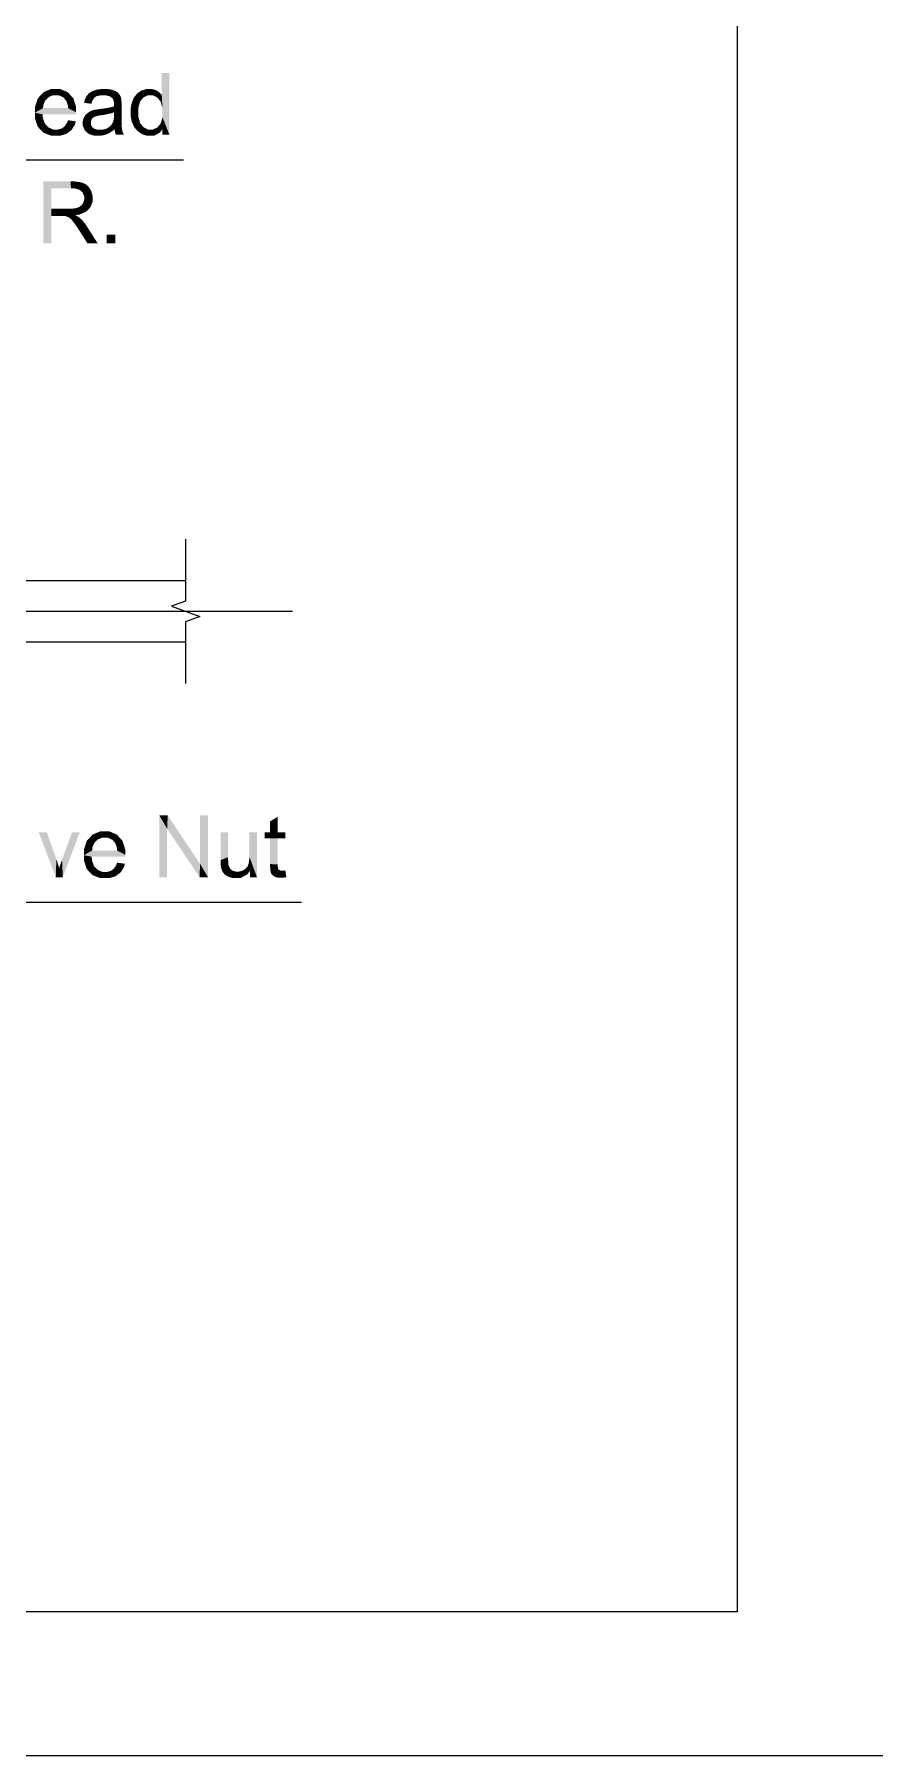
# Model space of a CAD drawing. Header units: millimetres. Extents: x 2 to 579, y 1 to 405.
# Drawn here: x 194.64 to 212.98, y 72.51 to 110.13 of the extents above; entities that cross this region are included whole.
import ezdxf

# ---------------------------------------------------------------- set-up
doc = ezdxf.new("R2010")
doc.units = ezdxf.units.MM
doc.linetypes.add('XKITLINE00', pattern=[0])
doc.layers.add('GraphicObject', color=6, linetype='Continuous', lineweight=0)
doc.layers.add('LinkedObject', color=7, linetype='Continuous', lineweight=0)

# ---------------------------------------------------------------- blocks, each defined once
blk = doc.blocks.new('*A3')
at = {"layer": 'GraphicObject', "color": 3, "linetype": 'XKITLINE00', "lineweight": 0}
blk.add_line((103.15, 72.512), (237.709, 72.512), dxfattribs=at)
blk = doc.blocks.new('*A4')
at = {"layer": 'LinkedObject'}
for points in [[(197.585, 109.283), (197.419, 108.798), (197.419, 109.283)], [(197.585, 109.283), (197.434, 108.507), (197.419, 108.798)], [(197.434, 108.507), (197.585, 109.283), (197.585, 107.933)], [(194.774, 108.797), (194.647, 108.537), (194.711, 108.729)], [(194.874, 108.682), (194.647, 108.537), (194.774, 108.797)], [(195.002, 108.933), (194.774, 108.797), (194.838, 108.865)], [(195.103, 108.933), (194.774, 108.797), (195.002, 108.933)], [(195.047, 108.797), (194.774, 108.797), (195.103, 108.933)], [(194.774, 108.797), (194.913, 108.72), (194.874, 108.682)], [(194.913, 108.72), (194.774, 108.797), (194.952, 108.759)], [(194.952, 108.759), (194.774, 108.797), (195.047, 108.797)], [(195.047, 108.797), (195.103, 108.933), (195.104, 108.797)], [(195.103, 108.933), (195.167, 108.797), (195.104, 108.797)], [(195.361, 108.866), (195.103, 108.933), (195.201, 108.933)], [(195.423, 108.8), (195.103, 108.933), (195.361, 108.866)], [(195.27, 108.749), (195.103, 108.933), (195.423, 108.8)], [(195.167, 108.797), (195.103, 108.933), (195.27, 108.749)], [(195.27, 108.749), (195.423, 108.8), (195.31, 108.701)], [(195.423, 108.8), (195.335, 108.67), (195.31, 108.701)], [(195.335, 108.67), (195.423, 108.8), (195.367, 108.578)], [(195.367, 108.578), (195.423, 108.8), (195.548, 108.545)], [(195.548, 108.545), (195.423, 108.8), (195.486, 108.733)], [(195.795, 108.8), (195.722, 108.632), (195.769, 108.768)], [(195.938, 108.734), (195.722, 108.632), (195.795, 108.8)], [(195.769, 108.768), (195.722, 108.632), (195.733, 108.684)], [(195.897, 108.662), (195.722, 108.632), (195.938, 108.734)], [(195.82, 108.832), (195.994, 108.775), (195.795, 108.8)], [(195.938, 108.734), (195.795, 108.8), (195.966, 108.755)], [(195.966, 108.755), (195.795, 108.8), (195.994, 108.775)], [(195.893, 108.881), (195.994, 108.775), (195.82, 108.832)], [(195.941, 108.899), (195.994, 108.775), (195.893, 108.881)], [(196.1, 108.933), (195.941, 108.899), (195.989, 108.916)], [(196.08, 108.795), (195.941, 108.899), (196.1, 108.933)], [(195.994, 108.775), (195.941, 108.899), (196.08, 108.795)], [(196.08, 108.795), (196.1, 108.933), (196.138, 108.795)], [(196.138, 108.795), (196.1, 108.933), (196.201, 108.795)], [(196.163, 108.933), (196.201, 108.795), (196.1, 108.933)], [(196.327, 108.918), (196.163, 108.933), (196.225, 108.933)], [(196.366, 108.904), (196.163, 108.933), (196.327, 108.918)], [(196.295, 108.767), (196.163, 108.933), (196.366, 108.904)], [(196.201, 108.795), (196.163, 108.933), (196.295, 108.767)], [(196.295, 108.767), (196.366, 108.904), (196.327, 108.739)], [(196.327, 108.739), (196.366, 108.904), (196.35, 108.719)], [(196.366, 108.904), (196.374, 108.647), (196.35, 108.719)], [(196.481, 108.829), (196.374, 108.647), (196.366, 108.904)], [(196.463, 108.852), (196.366, 108.904), (196.405, 108.889)], [(196.481, 108.829), (196.366, 108.904), (196.463, 108.852)], [(196.5, 108.807), (196.374, 108.647), (196.481, 108.829)], [(196.526, 108.751), (196.374, 108.647), (196.5, 108.807)], [(196.533, 108.717), (196.374, 108.647), (196.526, 108.751)], [(196.374, 108.647), (196.533, 108.717), (196.537, 108.695)], [(196.81, 108.746), (196.981, 108.705), (196.786, 108.687)], [(196.786, 108.687), (196.981, 108.705), (196.944, 108.66)], [(196.883, 108.838), (196.981, 108.705), (196.81, 108.746)], [(197.018, 108.75), (196.883, 108.838), (196.932, 108.87)], [(196.981, 108.705), (196.883, 108.838), (197.018, 108.75)], [(196.98, 108.901), (197.11, 108.795), (196.932, 108.87)], [(196.932, 108.87), (197.11, 108.795), (197.018, 108.75)], [(197.089, 108.933), (197.11, 108.795), (196.98, 108.901)], [(197.15, 108.933), (197.11, 108.795), (197.089, 108.933)], [(197.11, 108.795), (197.15, 108.933), (197.166, 108.795)], [(197.15, 108.933), (197.222, 108.795), (197.166, 108.795)], [(197.194, 108.933), (197.222, 108.795), (197.15, 108.933)], [(197.272, 108.914), (197.222, 108.795), (197.194, 108.933)], [(197.307, 108.896), (197.222, 108.795), (197.272, 108.914)], [(197.307, 108.896), (197.318, 108.748), (197.222, 108.795)], [(197.341, 108.877), (197.318, 108.748), (197.307, 108.896)], [(197.397, 108.828), (197.318, 108.748), (197.341, 108.877)], [(197.419, 108.798), (197.318, 108.748), (197.397, 108.828)], [(197.318, 108.748), (197.419, 108.798), (197.356, 108.702)], [(197.356, 108.702), (197.419, 108.798), (197.395, 108.655)], [(197.419, 108.798), (197.434, 108.507), (197.395, 108.655)], [(194.831, 108.58), (194.647, 108.537), (194.874, 108.682)], [(194.647, 108.537), (194.831, 108.58), (194.827, 108.516)], [(194.827, 108.516), (194.647, 108.414), (194.647, 108.537)], [(194.827, 108.516), (195.548, 108.424), (194.647, 108.414)], [(195.548, 108.416), (194.647, 108.414), (195.548, 108.424)], [(195.547, 108.394), (194.647, 108.414), (195.548, 108.416)], [(194.647, 108.414), (194.773, 108.043), (194.647, 108.295)], [(194.822, 108.299), (194.773, 108.043), (194.647, 108.414)], [(194.822, 108.299), (194.647, 108.414), (194.817, 108.38)], [(195.547, 108.38), (194.647, 108.414), (195.547, 108.394)], [(194.817, 108.38), (194.647, 108.414), (195.547, 108.38)], [(195.372, 108.516), (195.548, 108.424), (194.827, 108.516)], [(195.367, 108.578), (195.548, 108.545), (195.372, 108.516)], [(195.548, 108.424), (195.372, 108.516), (195.548, 108.545)], [(195.722, 108.632), (195.897, 108.662), (195.884, 108.61)], [(195.742, 108.352), (195.893, 108.274), (195.726, 108.322)], [(195.785, 108.4), (195.893, 108.274), (195.742, 108.352)], [(195.905, 108.292), (195.785, 108.4), (195.812, 108.417)], [(195.893, 108.274), (195.785, 108.4), (195.905, 108.292)], [(195.838, 108.435), (195.937, 108.319), (195.812, 108.417)], [(195.812, 108.417), (195.937, 108.319), (195.905, 108.292)], [(195.898, 108.463), (195.937, 108.319), (195.838, 108.435)], [(195.931, 108.472), (195.937, 108.319), (195.898, 108.463)], [(195.955, 108.478), (195.98, 108.337), (195.931, 108.472)], [(195.937, 108.319), (195.931, 108.472), (195.959, 108.328)], [(195.959, 108.328), (195.931, 108.472), (195.98, 108.337)], [(196.029, 108.491), (196.052, 108.354), (195.955, 108.478)], [(195.955, 108.478), (196.052, 108.354), (195.98, 108.337)], [(196.078, 108.497), (196.103, 108.361), (196.029, 108.491)], [(196.029, 108.491), (196.103, 108.361), (196.052, 108.354)], [(196.178, 108.509), (196.193, 108.374), (196.078, 108.497)], [(196.078, 108.497), (196.193, 108.374), (196.103, 108.361)], [(196.326, 108.537), (196.374, 108.424), (196.178, 108.509)], [(196.178, 108.509), (196.374, 108.424), (196.193, 108.374)], [(196.193, 108.374), (196.374, 108.424), (196.329, 108.406)], [(196.373, 108.554), (196.374, 108.424), (196.326, 108.537)], [(196.36, 108.226), (196.541, 108.343), (196.541, 108.227)], [(196.373, 108.308), (196.541, 108.343), (196.36, 108.226)], [(196.374, 108.592), (196.537, 108.695), (196.373, 108.571)], [(196.373, 108.571), (196.537, 108.695), (196.373, 108.554)], [(196.373, 108.554), (196.537, 108.695), (196.374, 108.424)], [(196.541, 108.564), (196.373, 108.363), (196.374, 108.424)], [(196.541, 108.343), (196.373, 108.363), (196.541, 108.564)], [(196.541, 108.343), (196.373, 108.308), (196.373, 108.363)], [(196.374, 108.647), (196.537, 108.695), (196.374, 108.597)], [(196.374, 108.597), (196.537, 108.695), (196.374, 108.592)], [(196.541, 108.619), (196.374, 108.424), (196.537, 108.695)], [(196.541, 108.564), (196.374, 108.424), (196.541, 108.619)], [(196.786, 108.687), (196.737, 108.421), (196.761, 108.627)], [(196.944, 108.66), (196.737, 108.421), (196.786, 108.687)], [(196.907, 108.518), (196.737, 108.421), (196.944, 108.66)], [(196.761, 108.627), (196.737, 108.421), (196.737, 108.494)], [(196.737, 108.421), (196.907, 108.518), (196.907, 108.421)], [(196.737, 108.421), (196.907, 108.327), (196.737, 108.346)], [(196.907, 108.327), (196.737, 108.421), (196.907, 108.421)], [(196.737, 108.346), (196.907, 108.327), (196.764, 108.213)], [(197.434, 108.507), (197.585, 107.933), (197.434, 108.407)], [(197.434, 108.407), (197.585, 107.933), (197.434, 108.316)], [(194.647, 108.295), (194.773, 108.043), (194.71, 108.109)], [(194.867, 108.176), (194.773, 108.043), (194.822, 108.299)], [(194.773, 108.043), (194.867, 108.176), (194.835, 107.977)], [(194.908, 108.133), (194.835, 107.977), (194.867, 108.176)], [(194.949, 108.09), (194.835, 107.977), (194.908, 108.133)], [(194.949, 108.09), (195.113, 107.911), (194.835, 107.977)], [(194.835, 107.977), (195.113, 107.911), (195.005, 107.911)], [(195.051, 108.047), (195.113, 107.911), (194.949, 108.09)], [(195.113, 108.047), (195.113, 107.911), (195.051, 108.047)], [(195.158, 108.047), (195.392, 107.994), (195.113, 107.911)], [(195.158, 108.047), (195.113, 107.911), (195.113, 108.047)], [(195.113, 107.911), (195.392, 107.994), (195.198, 107.911)], [(195.236, 108.071), (195.392, 107.994), (195.158, 108.047)], [(195.198, 107.911), (195.392, 107.994), (195.337, 107.953)], [(195.268, 108.095), (195.447, 108.035), (195.236, 108.071)], [(195.392, 107.994), (195.236, 108.071), (195.447, 108.035)], [(195.3, 108.119), (195.447, 108.035), (195.268, 108.095)], [(195.3, 108.119), (195.542, 108.227), (195.447, 108.035)], [(195.351, 108.196), (195.542, 108.227), (195.3, 108.119)], [(195.542, 108.227), (195.351, 108.196), (195.37, 108.249)], [(195.447, 108.035), (195.542, 108.227), (195.522, 108.152)], [(195.726, 108.322), (195.693, 108.191), (195.71, 108.292)], [(195.882, 108.257), (195.693, 108.191), (195.726, 108.322)], [(195.71, 108.292), (195.693, 108.191), (195.693, 108.227)], [(195.87, 108.217), (195.693, 108.191), (195.882, 108.257)], [(195.693, 108.191), (195.87, 108.217), (195.87, 108.196)], [(195.87, 108.162), (195.693, 108.191), (195.87, 108.196)], [(195.693, 108.191), (195.87, 108.162), (195.693, 108.13)], [(195.693, 108.13), (195.87, 108.162), (195.737, 108.029)], [(195.726, 108.322), (195.893, 108.274), (195.882, 108.257)], [(195.737, 108.029), (195.87, 108.162), (195.78, 107.99)], [(195.78, 107.99), (195.87, 108.162), (195.895, 108.107)], [(195.895, 108.107), (195.823, 107.95), (195.78, 107.99)], [(195.92, 108.085), (195.823, 107.95), (195.895, 108.107)], [(195.945, 108.063), (195.823, 107.95), (195.92, 108.085)], [(195.823, 107.95), (195.945, 108.063), (195.947, 107.911)], [(196.027, 107.911), (195.945, 108.063), (196.019, 108.041)], [(195.947, 107.911), (195.945, 108.063), (196.027, 107.911)], [(196.019, 108.041), (196.076, 107.911), (196.027, 107.911)], [(196.067, 108.041), (196.076, 107.911), (196.019, 108.041)], [(196.115, 108.041), (196.076, 107.911), (196.067, 108.041)], [(196.076, 107.911), (196.115, 108.041), (196.167, 107.927)], [(196.21, 107.943), (196.115, 108.041), (196.2, 108.062)], [(196.167, 107.927), (196.115, 108.041), (196.21, 107.943)], [(196.387, 108.053), (196.2, 108.062), (196.237, 108.083)], [(196.341, 108.014), (196.2, 108.062), (196.387, 108.053)], [(196.252, 107.959), (196.2, 108.062), (196.341, 108.014)], [(196.21, 107.943), (196.2, 108.062), (196.252, 107.959)], [(196.274, 108.104), (196.547, 108.081), (196.237, 108.083)], [(196.547, 108.081), (196.387, 108.053), (196.237, 108.083)], [(196.274, 108.104), (196.541, 108.227), (196.547, 108.081)], [(196.329, 108.161), (196.541, 108.227), (196.274, 108.104)], [(196.346, 108.197), (196.541, 108.227), (196.329, 108.161)], [(196.541, 108.227), (196.346, 108.197), (196.36, 108.226)], [(196.387, 108.053), (196.547, 108.081), (196.391, 108.018)], [(196.391, 108.018), (196.547, 108.081), (196.552, 108.05)], [(196.552, 108.05), (196.408, 107.958), (196.391, 108.018)], [(196.557, 108.02), (196.408, 107.958), (196.552, 108.05)], [(196.557, 108.02), (196.421, 107.933), (196.408, 107.958)], [(196.578, 107.961), (196.421, 107.933), (196.557, 108.02)], [(196.421, 107.933), (196.578, 107.961), (196.594, 107.933)], [(196.764, 108.213), (196.907, 108.327), (196.791, 108.156)], [(196.791, 108.156), (196.907, 108.327), (196.947, 108.187)], [(196.947, 108.187), (196.894, 108.008), (196.791, 108.156)], [(196.791, 108.156), (196.894, 108.008), (196.818, 108.098)], [(196.986, 108.14), (196.894, 108.008), (196.947, 108.187)], [(196.894, 108.008), (196.986, 108.14), (196.943, 107.976)], [(196.943, 107.976), (196.986, 108.14), (197.026, 108.094)], [(197.026, 108.094), (197.158, 107.911), (196.943, 107.976)], [(196.943, 107.976), (197.158, 107.911), (196.992, 107.943)], [(197.119, 108.047), (197.158, 107.911), (197.026, 108.094)], [(197.158, 107.911), (197.119, 108.047), (197.173, 108.047)], [(197.158, 107.911), (197.431, 108.057), (197.248, 107.911)], [(197.227, 108.047), (197.431, 108.057), (197.158, 107.911)], [(197.227, 108.047), (197.158, 107.911), (197.173, 108.047)], [(197.32, 108.092), (197.431, 108.057), (197.227, 108.047)], [(197.248, 107.911), (197.431, 108.057), (197.384, 107.984)], [(197.431, 108.057), (197.32, 108.092), (197.358, 108.136)], [(197.396, 108.181), (197.431, 108.057), (197.358, 108.136)], [(197.434, 108.316), (197.585, 107.933), (197.396, 108.181)], [(197.396, 108.181), (197.585, 107.933), (197.431, 108.057)], [(197.431, 108.057), (197.585, 107.933), (197.431, 107.933)], [(196.992, 107.943), (197.158, 107.911), (197.099, 107.911)], [(195.009, 106.317), (194.83, 105.562), (194.83, 106.912)], [(194.83, 106.912), (195.009, 106.764), (195.009, 106.317)], [(195.435, 106.764), (194.83, 106.912), (195.428, 106.912)], [(195.009, 106.764), (194.83, 106.912), (195.435, 106.764)], [(195.428, 106.912), (195.51, 106.764), (195.435, 106.764)], [(195.655, 106.894), (195.428, 106.912), (195.518, 106.912)], [(195.702, 106.876), (195.428, 106.912), (195.655, 106.894)], [(195.62, 106.733), (195.428, 106.912), (195.702, 106.876)], [(195.51, 106.764), (195.428, 106.912), (195.62, 106.733)], [(195.702, 106.876), (195.655, 106.702), (195.62, 106.733)], [(195.749, 106.858), (195.655, 106.702), (195.702, 106.876)], [(195.655, 106.702), (195.749, 106.858), (195.689, 106.671)], [(195.689, 106.671), (195.749, 106.858), (195.852, 106.747)], [(195.852, 106.747), (195.749, 106.858), (195.824, 106.793)], [(195.706, 106.451), (195.815, 106.302), (195.688, 106.423)], [(195.852, 106.747), (195.724, 106.592), (195.689, 106.671)], [(195.706, 106.451), (195.908, 106.544), (195.815, 106.302)], [(195.724, 106.512), (195.908, 106.544), (195.706, 106.451)], [(195.88, 106.701), (195.724, 106.592), (195.852, 106.747)], [(195.908, 106.599), (195.724, 106.592), (195.88, 106.701)], [(195.908, 106.544), (195.724, 106.592), (195.908, 106.599)], [(195.724, 106.592), (195.908, 106.544), (195.724, 106.544)], [(195.908, 106.544), (195.724, 106.512), (195.724, 106.544)], [(195.815, 106.302), (195.908, 106.544), (195.861, 106.351)], [(195.861, 106.351), (195.908, 106.544), (195.908, 106.472)], [(195.009, 106.317), (195.009, 106.161), (194.83, 105.562)], [(194.83, 105.562), (195.009, 106.161), (195.009, 105.562)], [(195.215, 106.161), (195.009, 106.317), (195.392, 106.317)], [(195.009, 106.161), (195.009, 106.317), (195.215, 106.161)], [(195.215, 106.161), (195.392, 106.317), (195.25, 106.161)], [(195.25, 106.161), (195.392, 106.317), (195.3, 106.158)], [(195.3, 106.158), (195.392, 106.317), (195.315, 106.155)], [(195.315, 106.155), (195.392, 106.317), (195.335, 106.15)], [(195.335, 106.15), (195.392, 106.317), (195.376, 106.132)], [(195.376, 106.132), (195.392, 106.317), (195.453, 106.317)], [(195.376, 106.132), (195.453, 106.317), (195.396, 106.119)], [(195.453, 106.317), (195.528, 106.176), (195.396, 106.119)], [(195.396, 106.119), (195.528, 106.176), (195.416, 106.106)], [(195.528, 106.176), (195.461, 106.061), (195.416, 106.106)], [(195.549, 106.329), (195.528, 106.176), (195.453, 106.317)], [(195.563, 106.159), (195.461, 106.061), (195.528, 106.176)], [(195.461, 106.061), (195.563, 106.159), (195.487, 106.029)], [(195.487, 106.029), (195.563, 106.159), (195.512, 105.997)], [(195.512, 105.997), (195.563, 106.159), (195.636, 106.109)], [(195.636, 106.109), (195.576, 105.904), (195.512, 105.997)], [(195.528, 106.176), (195.549, 106.329), (195.625, 106.19)], [(195.583, 106.342), (195.815, 106.302), (195.549, 106.329)], [(195.768, 106.252), (195.549, 106.329), (195.815, 106.302)], [(195.625, 106.19), (195.549, 106.329), (195.768, 106.252)], [(195.636, 106.109), (195.563, 106.159), (195.617, 106.126)], [(195.675, 106.073), (195.576, 105.904), (195.636, 106.109)], [(195.749, 105.983), (195.576, 105.904), (195.675, 106.073)], [(195.618, 106.355), (195.815, 106.302), (195.583, 106.342)], [(195.815, 106.302), (195.618, 106.355), (195.67, 106.395)], [(195.688, 106.423), (195.815, 106.302), (195.67, 106.395)], [(195.576, 105.904), (195.749, 105.983), (195.615, 105.843)], [(195.615, 105.843), (195.749, 105.983), (195.783, 105.93)], [(195.615, 105.843), (195.783, 105.93), (195.794, 105.562)], [(195.794, 105.562), (195.783, 105.93), (196.017, 105.562)], [(196.403, 105.751), (196.214, 105.562), (196.214, 105.751)], [(196.403, 105.562), (196.214, 105.562), (196.403, 105.751)], [(197.364, 93.058), (197.536, 92.768), (197.364, 91.708)], [(197.536, 92.768), (197.364, 93.058), (197.548, 93.058)], [(197.536, 92.768), (197.548, 93.058), (198.243, 91.708)], [(198.243, 91.708), (197.548, 93.058), (198.255, 91.998)], [(198.427, 93.058), (198.255, 91.998), (198.255, 93.058)], [(198.427, 91.708), (198.255, 91.998), (198.427, 93.058)], [(199.951, 93.028), (199.785, 92.687), (199.785, 92.929)], [(199.785, 92.687), (199.951, 93.028), (199.785, 92.559)], [(199.951, 92.687), (199.785, 92.559), (199.951, 93.028)], [(194.907, 92.687), (195.104, 91.708), (194.732, 92.687)], [(195.117, 92.101), (195.104, 91.708), (194.907, 92.687)], [(195.628, 92.687), (195.241, 92.09), (195.458, 92.687)], [(195.258, 91.708), (195.241, 92.09), (195.628, 92.687)], [(195.846, 92.572), (195.719, 92.313), (195.782, 92.504)], [(195.945, 92.458), (195.719, 92.313), (195.846, 92.572)], [(196.074, 92.709), (195.846, 92.572), (195.909, 92.64)], [(196.175, 92.709), (195.846, 92.572), (196.074, 92.709)], [(196.119, 92.572), (195.846, 92.572), (196.175, 92.709)], [(195.846, 92.572), (195.984, 92.496), (195.945, 92.458)], [(195.984, 92.496), (195.846, 92.572), (196.023, 92.534)], [(196.023, 92.534), (195.846, 92.572), (196.119, 92.572)], [(196.119, 92.572), (196.175, 92.709), (196.176, 92.572)], [(196.175, 92.709), (196.239, 92.572), (196.176, 92.572)], [(196.433, 92.642), (196.175, 92.709), (196.273, 92.709)], [(196.495, 92.575), (196.175, 92.709), (196.433, 92.642)], [(196.342, 92.524), (196.175, 92.709), (196.495, 92.575)], [(196.239, 92.572), (196.175, 92.709), (196.342, 92.524)], [(196.342, 92.524), (196.495, 92.575), (196.381, 92.476)], [(196.495, 92.575), (196.407, 92.446), (196.381, 92.476)], [(196.407, 92.446), (196.495, 92.575), (196.438, 92.353)], [(196.438, 92.353), (196.495, 92.575), (196.619, 92.32)], [(196.619, 92.32), (196.495, 92.575), (196.557, 92.508)], [(197.364, 91.708), (197.536, 92.768), (197.536, 91.708)], [(198.868, 92.687), (198.702, 92.081), (198.702, 92.687)], [(198.868, 92.145), (198.702, 92.081), (198.868, 92.687)], [(199.495, 92.687), (199.329, 92.163), (199.329, 92.687)], [(199.495, 91.708), (199.329, 92.163), (199.495, 92.687)], [(199.662, 92.687), (199.785, 92.559), (199.662, 92.559)], [(199.785, 92.687), (199.785, 92.559), (199.662, 92.687)], [(199.951, 92.559), (199.785, 92.559), (199.951, 92.687)], [(199.785, 91.995), (199.951, 92.559), (199.951, 91.986)], [(199.785, 92.559), (199.951, 92.559), (199.785, 91.995)], [(200.116, 92.559), (199.951, 92.687), (200.116, 92.687)], [(199.951, 92.559), (199.951, 92.687), (200.116, 92.559)], [(195.902, 92.355), (195.719, 92.313), (195.945, 92.458)], [(195.719, 92.313), (195.902, 92.355), (195.898, 92.291)], [(195.898, 92.291), (195.719, 92.189), (195.719, 92.313)], [(195.898, 92.291), (196.619, 92.199), (195.719, 92.189)], [(196.619, 92.192), (195.719, 92.189), (196.619, 92.199)], [(196.619, 92.17), (195.719, 92.189), (196.619, 92.192)], [(195.719, 92.189), (195.844, 91.819), (195.719, 92.07)], [(195.893, 92.075), (195.844, 91.819), (195.719, 92.189)], [(195.893, 92.075), (195.719, 92.189), (195.889, 92.155)], [(196.618, 92.155), (195.719, 92.189), (196.619, 92.17)], [(195.889, 92.155), (195.719, 92.189), (196.618, 92.155)], [(196.444, 92.291), (196.619, 92.199), (195.898, 92.291)], [(196.438, 92.353), (196.619, 92.32), (196.444, 92.291)], [(196.619, 92.199), (196.444, 92.291), (196.619, 92.32)], [(199.329, 92.163), (199.495, 91.708), (199.329, 92.1)], [(195.134, 92.053), (195.104, 91.708), (195.117, 92.101)], [(195.165, 91.955), (195.104, 91.708), (195.134, 92.053)], [(195.179, 91.904), (195.104, 91.708), (195.165, 91.955)], [(195.179, 91.904), (195.258, 91.708), (195.104, 91.708)], [(195.19, 91.942), (195.258, 91.708), (195.179, 91.904)], [(195.221, 92.035), (195.258, 91.708), (195.19, 91.942)], [(195.241, 92.09), (195.258, 91.708), (195.221, 92.035)], [(195.719, 92.07), (195.844, 91.819), (195.781, 91.885)], [(195.939, 91.951), (195.844, 91.819), (195.893, 92.075)], [(195.844, 91.819), (195.939, 91.951), (195.907, 91.753)], [(195.98, 91.908), (195.907, 91.753), (195.939, 91.951)], [(196.021, 91.866), (195.907, 91.753), (195.98, 91.908)], [(196.021, 91.866), (196.184, 91.687), (195.907, 91.753)], [(196.123, 91.823), (196.184, 91.687), (196.021, 91.866)], [(196.184, 91.823), (196.184, 91.687), (196.123, 91.823)], [(196.23, 91.823), (196.464, 91.769), (196.184, 91.687)], [(196.23, 91.823), (196.184, 91.687), (196.184, 91.823)], [(196.307, 91.847), (196.464, 91.769), (196.23, 91.823)], [(196.34, 91.871), (196.518, 91.811), (196.307, 91.847)], [(196.464, 91.769), (196.307, 91.847), (196.518, 91.811)], [(196.372, 91.895), (196.518, 91.811), (196.34, 91.871)], [(196.372, 91.895), (196.614, 92.002), (196.518, 91.811)], [(196.423, 91.971), (196.614, 92.002), (196.372, 91.895)], [(196.614, 92.002), (196.423, 91.971), (196.442, 92.024)], [(196.518, 91.811), (196.614, 92.002), (196.593, 91.927)], [(198.255, 91.998), (198.427, 91.708), (198.243, 91.708)], [(198.702, 92.081), (198.868, 92.145), (198.868, 92.08)], [(198.702, 92.081), (198.868, 92.08), (198.702, 92.028)], [(198.868, 92.08), (198.707, 91.95), (198.702, 92.028)], [(198.873, 91.992), (198.707, 91.95), (198.868, 92.08)], [(198.707, 91.95), (198.873, 91.992), (198.712, 91.926)], [(198.712, 91.926), (198.873, 91.992), (198.878, 91.97)], [(198.886, 91.937), (198.712, 91.926), (198.878, 91.97)], [(198.712, 91.926), (198.886, 91.937), (198.72, 91.89)], [(198.72, 91.89), (198.886, 91.937), (198.745, 91.828)], [(198.745, 91.828), (198.886, 91.937), (198.763, 91.803)], [(198.763, 91.803), (198.886, 91.937), (198.919, 91.886)], [(198.763, 91.803), (198.919, 91.886), (198.782, 91.778)], [(198.782, 91.778), (198.919, 91.886), (198.837, 91.736)], [(198.837, 91.736), (198.919, 91.886), (198.875, 91.72)], [(198.875, 91.72), (198.919, 91.886), (198.945, 91.867)], [(198.97, 91.848), (198.875, 91.72), (198.945, 91.867)], [(198.875, 91.72), (198.97, 91.848), (198.912, 91.703)], [(198.912, 91.703), (198.97, 91.848), (198.993, 91.687)], [(199.036, 91.687), (198.97, 91.848), (199.032, 91.83)], [(198.993, 91.687), (198.97, 91.848), (199.036, 91.687)], [(199.069, 91.83), (199.036, 91.687), (199.032, 91.83)], [(199.107, 91.83), (199.289, 91.77), (199.036, 91.687)], [(199.107, 91.83), (199.036, 91.687), (199.069, 91.83)], [(199.177, 91.849), (199.289, 91.77), (199.107, 91.83)], [(199.209, 91.868), (199.289, 91.77), (199.177, 91.849)], [(199.242, 91.887), (199.289, 91.77), (199.209, 91.868)], [(199.346, 91.853), (199.242, 91.887), (199.288, 91.939)], [(199.289, 91.77), (199.242, 91.887), (199.346, 91.853)], [(199.301, 91.972), (199.495, 91.708), (199.288, 91.939)], [(199.288, 91.939), (199.495, 91.708), (199.346, 91.853)], [(199.315, 92.005), (199.495, 91.708), (199.301, 91.972)], [(199.329, 92.1), (199.495, 91.708), (199.315, 92.005)], [(199.346, 91.853), (199.495, 91.708), (199.346, 91.708)], [(199.951, 91.986), (199.785, 91.92), (199.785, 91.995)], [(199.951, 91.95), (199.785, 91.92), (199.951, 91.986)], [(199.951, 91.95), (199.805, 91.799), (199.785, 91.92)], [(199.785, 91.92), (199.805, 91.799), (199.795, 91.822)], [(199.955, 91.904), (199.805, 91.799), (199.951, 91.95)], [(199.805, 91.799), (199.955, 91.904), (199.964, 91.884)], [(199.805, 91.799), (199.964, 91.884), (199.815, 91.775)], [(199.815, 91.775), (199.964, 91.884), (199.85, 91.738)], [(199.85, 91.738), (199.964, 91.884), (199.875, 91.723)], [(199.875, 91.723), (199.964, 91.884), (199.978, 91.868)], [(199.978, 91.868), (199.9, 91.709), (199.875, 91.723)], [(199.988, 91.862), (199.9, 91.709), (199.978, 91.868)], [(199.998, 91.856), (199.9, 91.709), (199.988, 91.862)], [(199.9, 91.709), (199.998, 91.856), (199.97, 91.695)], [(199.97, 91.695), (199.998, 91.856), (200.015, 91.695)], [(200.015, 91.695), (199.998, 91.856), (200.026, 91.85)], [(200.026, 91.85), (200.042, 91.695), (200.015, 91.695)], [(200.044, 91.85), (200.042, 91.695), (200.026, 91.85)], [(200.044, 91.85), (200.105, 91.702), (200.042, 91.695)], [(200.057, 91.85), (200.105, 91.702), (200.044, 91.85)], [(200.105, 91.702), (200.057, 91.85), (200.093, 91.853)], [(200.14, 91.709), (200.093, 91.853), (200.116, 91.856)], [(200.105, 91.702), (200.093, 91.853), (200.14, 91.709)], [(195.907, 91.753), (196.184, 91.687), (196.077, 91.687)], [(196.184, 91.687), (196.464, 91.769), (196.269, 91.687)], [(196.269, 91.687), (196.464, 91.769), (196.409, 91.728)], [(199.036, 91.687), (199.289, 91.77), (199.134, 91.687)]]:
    blk.add_hatch(color=7, dxfattribs=at).paths.add_polyline_path(points, flags=17)
at = {"layer": 'LinkedObject', "color": 2, "linetype": 'XKITLINE00', "lineweight": 0}
for p, q in [((209.982, 147.147), (209.982, 75.655)), ((209.982, 75.655), (125.83, 75.655))]:
    blk.add_line(p, q, dxfattribs=at)
at = {"layer": 'LinkedObject', "color": 6, "linetype": 'XKITLINE00', "lineweight": 0}
for p, q in [((197.892, 107.38), (185.48, 107.38)), ((187.098, 97.519), (200.271, 97.519))]:
    blk.add_line(p, q, dxfattribs=at)
at = {"layer": 'LinkedObject', "color": 7, "linetype": 'XKITLINE00', "lineweight": 0}
for p, q in [((197.939, 99.092), (197.939, 97.742)), ((168.805, 98.194), (197.939, 98.194)), ((197.939, 97.742), (197.629, 97.629)), ((197.629, 97.629), (198.248, 97.404)), ((198.248, 97.404), (197.939, 97.292)), ((197.939, 97.292), (197.939, 95.942)), ((197.939, 96.844), (168.805, 96.844))]:
    blk.add_line(p, q, dxfattribs=at)
at = {"layer": 'LinkedObject', "color": 1, "linetype": 'XKITLINE00', "lineweight": 0}
blk.add_line((189.992, 91.163), (200.466, 91.163), dxfattribs=at)

msp = doc.modelspace()

# ---------------------------------------------------------------- block references
at = {"lineweight": 0}
for name in ['*A3', '*A4']:
    msp.add_blockref(name, (0, 0), dxfattribs=at)

doc.saveas('drawing.dxf')
